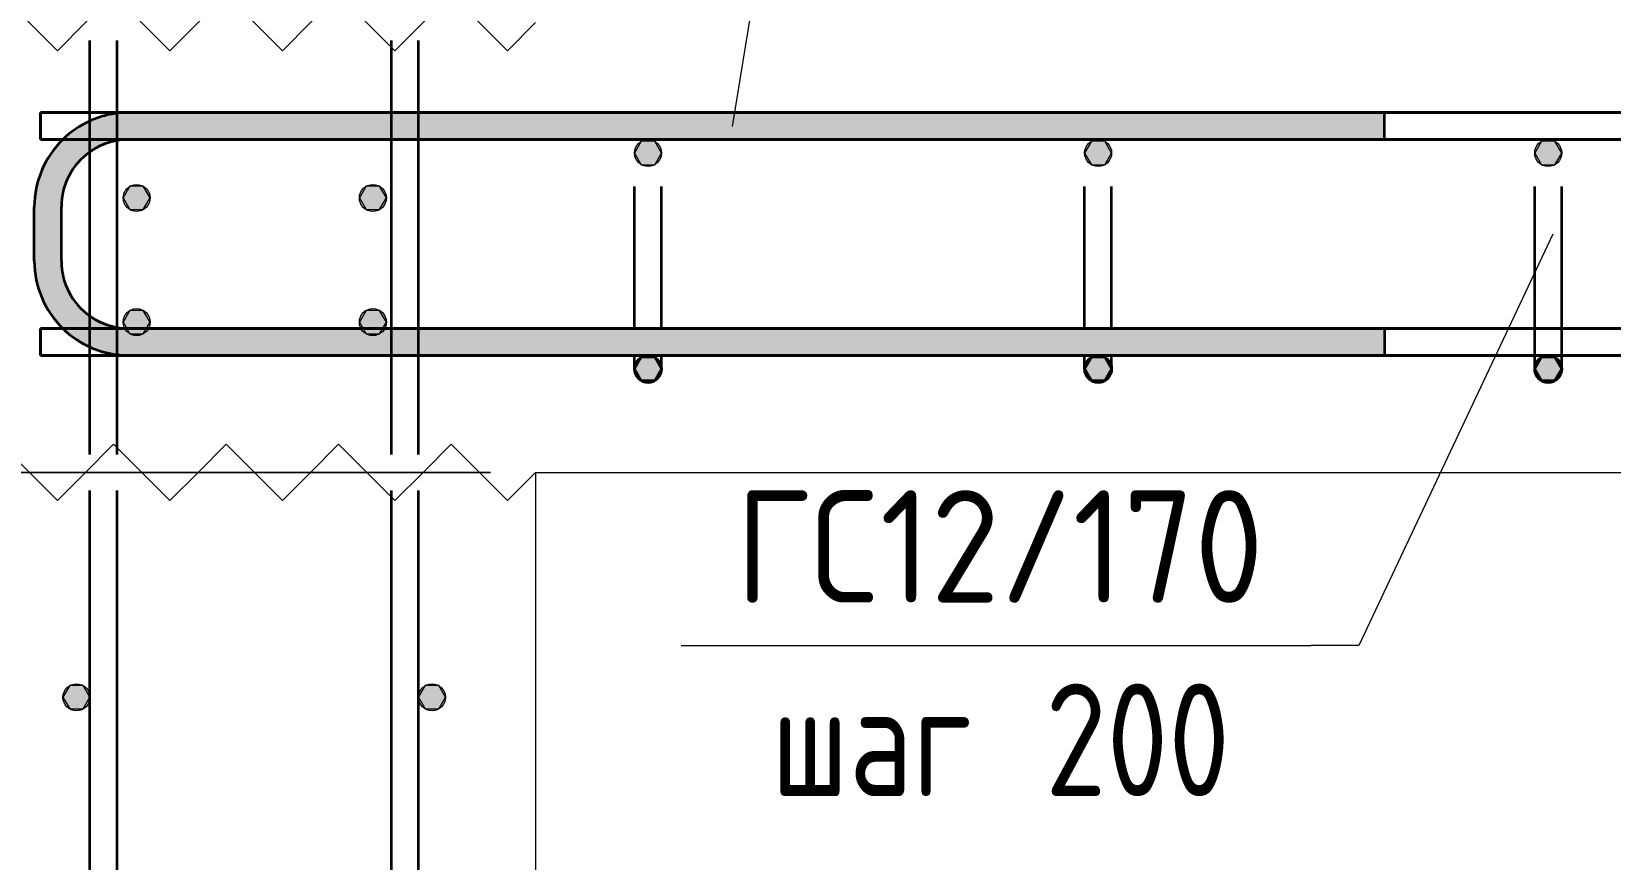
# Model space of a CAD drawing. Header units: millimetres. Extents: x 2384 to 38512, y -3571 to 48684.
# Drawn here: x 16499 to 17201, y -1292 to -924 of the extents above; entities that cross this region are included whole.
import ezdxf

# ---------------------------------------------------------------- set-up
doc = ezdxf.new("R2010")
doc.units = ezdxf.units.MM
doc.linetypes.add('01 Штриховая _2 мм_', pattern=[3, 2, -1])
for name, color, linetype, lineweight in [('AA_Dim', 7, 'Continuous', 9), ('AA_Dim-20', 7, 'Continuous', 9), ('AA_Linii', 7, 'Continuous', 9), ('AA_Oformlenie', 7, 'Continuous', 9), ('AA_Vinoska', 7, 'Continuous', 9), ('AF_Lestnica', 7, '01 Штриховая _2 мм_', 9), ('KR_Armatura', 7, 'Continuous', 20), ('KR_Armatura_Tonkie', 7, 'Continuous', 20)]:
    doc.layers.add(name, color=color, linetype=linetype, lineweight=lineweight)
doc.styles.add('ISOCPEUR_1', font='isocpeur.ttf', dxfattribs={"width": 0.9, "height": 50})
doc.styles.add('ISOCPEUR_2', font='isocpeur.ttf', dxfattribs={"width": 0.8, "height": 50})
doc.dimstyles.new('00_Точн_3_знака__прозр_', dxfattribs={"dimscale": 304.8, "dimtxt": 49.799059, "dimasz": 0.111549, "dimexe": 0.098425, "dimexo": 0.065617, "dimgap": 0.006562, "dimtad": 1, "dimdec": 3, "dimrnd": 0.001, "dimdsep": 46, "dimtxsty": 'ISOCPEUR_1', "dimblk1": 'OBLIQUE', "dimblk2": 'OBLIQUE', "dimsah": 1, "dimcen": 0.09, "dimdle": 0.098425, "dimazin": 0, "dimtfac": 1, "dimtdec": 4, "dimtix": 1, "dimtmove": 1, "dimatfit": 3, "dimfxl": 1, "dimtvp": 1, "dimtolj": 1, "dimtzin": 0, "dimlwd": 18, "dimlwe": 18, "dimarcsym": 2})
doc.dimstyles.new('00_Точн_3_знака__прозр__1', dxfattribs={"dimscale": 304.8, "dimtxt": 49.799059, "dimasz": 0.111549, "dimexe": 0.098425, "dimexo": 0.065617, "dimgap": 0.006562, "dimtad": 1, "dimdec": 3, "dimrnd": 0.001, "dimdsep": 46, "dimtxsty": 'ISOCPEUR_1', "dimblk1": 'OBLIQUE', "dimblk2": 'OBLIQUE', "dimsah": 1, "dimcen": 0.09, "dimdle": 0.098425, "dimazin": 0, "dimtfac": 1, "dimtdec": 4, "dimtix": 1, "dimtmove": 0, "dimatfit": 3, "dimfxl": 1, "dimtvp": 1, "dimtolj": 1, "dimtzin": 0, "dimlwd": 18, "dimlwe": 18, "dimarcsym": 2})

# ---------------------------------------------------------------- blocks, each defined once
blk = doc.blocks.new('Лестницы 1 - Лестницы 1-3670290-Сечение 3')
at = {"layer": 'AF_Lestnica', "linetype": 'Continuous', "lineweight": 20}
blk.add_line((41615, -1120), (42744.82, -1120), dxfattribs=at)
blk = doc.blocks.new('Последовательность узлов - 3мм масшт20 маскировка-V82-Сечение 3')
at = {"layer": 'AA_Oformlenie'}
for p, q in [((44859.44, -2570), (44871.94, -2557.5)), ((44896.94, -2582.5), (44871.94, -2557.5)), ((44909.44, -2570), (44921.94, -2557.5)), ((44946.94, -2582.5), (44921.94, -2557.5)), ((44959.44, -2570), (44971.94, -2557.5)), ((44996.94, -2582.5), (44971.94, -2557.5)), ((45009.44, -2570), (45021.94, -2557.5)), ((45046.94, -2582.5), (45021.94, -2557.5)), ((45059.44, -2570), (45071.94, -2557.5)), ((45096.94, -2582.5), (45071.94, -2557.5)), ((44909.44, -2570), (44896.94, -2582.5)), ((44959.44, -2570), (44946.94, -2582.5)), ((45009.44, -2570), (44996.94, -2582.5)), ((45059.44, -2570), (45046.94, -2582.5)), ((45109.44, -2570), (45096.94, -2582.5))]:
    blk.add_line(p, q, dxfattribs=at)
blk = doc.blocks.new('DIMBLOCK114-Сечение 3')
at = {"layer": 'AA_Dim-20', "lineweight": 18}
for p, q in [((16213.61, -1090), (16213.61, -1220)), ((16702.89, -1120), (16183.61, -1120)), ((16213.61, -1120), (16702.89, -1120)), ((16492.89, -1220), (16183.61, -1220)), ((16213.61, -1220), (16492.89, -1220))]:
    blk.add_line(p, q, dxfattribs=at)
at = {"layer": 'AA_Dim-20', "lineweight": 30}
for p, q in [((16213.61, -1120), (16196.61, -1103)), ((16213.61, -1120), (16230.61, -1137)), ((16213.61, -1220), (16196.61, -1203)), ((16213.61, -1220), (16230.61, -1237))]:
    blk.add_line(p, q, dxfattribs=at)
at = {"layer": 'AA_Dim-20', "color": 0, "lineweight": 18, "insert": (16146.28, -1213.1), "char_height": 50, "width": 103.4288, "attachment_point": 1, "rotation": 90, "line_spacing_factor": 1.149209, "style": 'ISOCPEUR_1'}
blk.add_mtext('100', dxfattribs=at)
blk = doc.blocks.new('_Oblique')
at = {"color": 0, "linetype": 'ByBlock', "lineweight": -2}
blk.add_line((-0.5, -0.5), (0.5, 0.5), dxfattribs=at)
blk = doc.blocks.new('DIMBLOCK115-Сечение 3')
at = {"layer": 'AA_Dim-20', "lineweight": 30}
for p, q in [((16213.61, -1220), (16196.61, -1203)), ((16213.61, -1220), (16230.61, -1237)), ((16213.61, -1320), (16196.61, -1303)), ((16213.61, -1320), (16230.61, -1337))]:
    blk.add_line(p, q, dxfattribs=at)
at = {"layer": 'AA_Dim-20', "lineweight": 18}
for p, q in [((16492.89, -1220), (16183.61, -1220)), ((16213.61, -1220), (16213.61, -1320)), ((16213.61, -1220), (16492.89, -1220)), ((16213.61, -1329.85), (16213.61, -1270)), ((16492.89, -1320), (16183.61, -1320)), ((16213.61, -1320), (16492.89, -1320)), ((16213.61, -1436.04), (16213.61, -1329.85))]:
    blk.add_line(p, q, dxfattribs=at)
at = {"layer": 'AA_Dim-20', "color": 0, "lineweight": 18, "insert": (16146.28, -1436.04), "char_height": 50, "width": 103.4288, "attachment_point": 1, "rotation": 90, "line_spacing_factor": 1.149209, "style": 'ISOCPEUR_1'}
blk.add_mtext('100', dxfattribs=at)
blk = doc.blocks.new('DIMBLOCK125-Сечение 3')
at = {"layer": 'AA_Dim-20', "lineweight": 18}
for p, q in [((16213.61, -774.53), (16213.61, -857.73)), ((16213.61, -857.73), (16213.61, -895)), ((16492.89, -870), (16183.61, -870)), ((16213.61, -870), (16213.61, -920)), ((16213.61, -870), (16492.89, -870)), ((16452.89, -920), (16183.61, -920)), ((16213.61, -920), (16452.89, -920))]:
    blk.add_line(p, q, dxfattribs=at)
at = {"layer": 'AA_Dim-20', "lineweight": 30}
for p, q in [((16213.61, -870), (16196.61, -853)), ((16213.61, -870), (16230.61, -887)), ((16213.61, -920), (16196.61, -903)), ((16213.61, -920), (16230.61, -937))]:
    blk.add_line(p, q, dxfattribs=at)
at = {"layer": 'AA_Dim-20', "color": 0, "lineweight": 18, "insert": (16146.28, -837.73), "char_height": 50, "width": 75.8478, "attachment_point": 1, "rotation": 90, "line_spacing_factor": 1.149209, "style": 'ISOCPEUR_1'}
blk.add_mtext('50', dxfattribs=at)
blk = doc.blocks.new('DIMBLOCK126-Сечение 3')
at = {"layer": 'AA_Dim-20', "lineweight": 30}
for p, q in [((16213.61, -920), (16196.61, -903)), ((16213.61, -920), (16230.61, -937)), ((16213.61, -1120), (16196.61, -1103)), ((16213.61, -1120), (16230.61, -1137))]:
    blk.add_line(p, q, dxfattribs=at)
at = {"layer": 'AA_Dim-20', "lineweight": 18}
for p, q in [((16452.89, -920), (16183.61, -920)), ((16213.61, -920), (16213.61, -1150)), ((16213.61, -920), (16452.89, -920)), ((16702.89, -1120), (16183.61, -1120)), ((16213.61, -1120), (16702.89, -1120))]:
    blk.add_line(p, q, dxfattribs=at)
at = {"layer": 'AA_Dim-20', "color": 0, "lineweight": 18, "insert": (16146.28, -1067.4), "char_height": 50, "width": 113.7717, "attachment_point": 1, "rotation": 90, "line_spacing_factor": 1.149209, "style": 'ISOCPEUR_1'}
blk.add_mtext('200', dxfattribs=at)
blk = doc.blocks.new('042_М_Арматуры - Диам длина поз _ Комментарий-2260297-Сечение 3')
at = {"layer": 'AA_Vinoska'}
blk.add_line((46426.05, 53.49), (46706.05, 53.49), dxfattribs=at)

msp = doc.modelspace()

# ---------------------------------------------------------------- hatches: boundary and pattern name
at = {"layer": 'KR_Armatura'}
h = msp.add_hatch(color=256, dxfattribs=at)
edge = h.paths.add_edge_path()
edge.add_arc((16772.8944, -977.9998), 6, 0, 360)
for points in [[(16769.8944, -983.1959), (16775.8944, -983.1959), (16778.8944, -977.9998), (16775.8944, -972.8036), (16769.8944, -972.8036), (16766.8944, -977.9998)], [(16969.8944, -983.1959), (16975.8944, -983.1959), (16978.8944, -977.9998), (16975.8944, -972.8036), (16969.8944, -972.8036), (16966.8944, -977.9998)], [(17169.8944, -983.1959), (17175.8944, -983.1959), (17178.8944, -977.9998), (17175.8944, -972.8036), (17169.8944, -972.8036), (17166.8944, -977.9998)], [(16542.594, -1003.1765), (16548.594, -1003.1765), (16551.594, -997.9803), (16548.594, -992.7842), (16542.594, -992.7842), (16539.594, -997.9803)], [(16647.594, -1003.1765), (16653.594, -1003.1765), (16656.594, -997.9803), (16653.594, -992.7842), (16647.594, -992.7842), (16644.594, -997.9803)], [(16548.594, -1058.391), (16551.594, -1053.1948), (16548.594, -1047.9987), (16542.594, -1047.9987), (16539.594, -1053.1948), (16542.594, -1058.391)], [(16647.594, -1058.391), (16653.594, -1058.391), (16656.594, -1053.1948), (16653.594, -1047.9987), (16647.594, -1047.9987), (16644.594, -1053.1948)], [(16769.8944, -1079.1959), (16775.8944, -1079.1959), (16778.8944, -1073.9998), (16775.8944, -1068.8036), (16769.8944, -1068.8036), (16766.8944, -1073.9998)], [(16969.8944, -1079.1959), (16975.8944, -1079.1959), (16978.8944, -1073.9998), (16975.8944, -1068.8036), (16969.8944, -1068.8036), (16966.8944, -1073.9998)], [(17169.8944, -1079.1718), (17175.8944, -1079.1718), (17178.8944, -1073.9756), (17175.8944, -1068.7795), (17169.8944, -1068.7795), (17166.8944, -1073.9756)], [(16515.8944, -1225.1962), (16521.8944, -1225.1962), (16524.8944, -1220), (16521.8944, -1214.8038), (16515.8944, -1214.8038), (16512.8944, -1220)], [(16673.8944, -1225.1962), (16679.8944, -1225.1962), (16682.8944, -1220), (16679.8944, -1214.8038), (16673.8944, -1214.8038), (16670.8944, -1220)]]:
    msp.add_hatch(color=256, dxfattribs=at).paths.add_polyline_path(points)
h = msp.add_hatch(color=256, dxfattribs=at)
edge = h.paths.add_edge_path()
edge.add_arc((16972.8944, -977.9998), 6, 0, 360)
h = msp.add_hatch(color=256, dxfattribs=at)
edge = h.paths.add_edge_path()
edge.add_arc((17172.8944, -977.9998), 6, 0, 360)
h = msp.add_hatch(color=256, dxfattribs=at)
edge = h.paths.add_edge_path()
edge.add_arc((16545.594, -997.9803), 6, 0, 360)
h = msp.add_hatch(color=256, dxfattribs=at)
edge = h.paths.add_edge_path()
edge.add_arc((16650.594, -997.9803), 6, 0, 360)
h = msp.add_hatch(color=256, dxfattribs=at)
edge = h.paths.add_edge_path()
edge.add_arc((16545.594, -1053.1948), 6, 0, 360)
h = msp.add_hatch(color=256, dxfattribs=at)
edge = h.paths.add_edge_path()
edge.add_arc((16650.594, -1053.1948), 6, 0, 360)
h = msp.add_hatch(color=256, dxfattribs=at)
edge = h.paths.add_edge_path()
edge.add_arc((16772.8944, -1073.9998), 6, 0, 360)
h = msp.add_hatch(color=256, dxfattribs=at)
edge = h.paths.add_edge_path()
edge.add_arc((16972.8944, -1073.9998), 6, 0, 360)
h = msp.add_hatch(color=256, dxfattribs=at)
edge = h.paths.add_edge_path()
edge.add_arc((17172.8944, -1073.9756), 6, 0, 360)
h = msp.add_hatch(color=256, dxfattribs=at)
edge = h.paths.add_edge_path()
edge.add_arc((16518.8944, -1220), 6, 0, 360)
h = msp.add_hatch(color=256, dxfattribs=at)
edge = h.paths.add_edge_path()
edge.add_arc((16676.8944, -1220), 6, 0, 360)
at = {"layer": 'KR_Armatura_Tonkie', "lineweight": 5}
for points in [[(16512.1575, -1001.9998), (16513.1797, -994.2352), (16516.1767, -986.9998), (16520.9443, -980.7866), (16527.1575, -976.019), (16534.3929, -973.022), (16542.1575, -971.9998), (16542.1575, -959.9998), (16531.2871, -961.4309), (16521.1575, -965.6267), (16512.459, -972.3013), (16505.7844, -980.9998), (16501.5886, -991.1294), (16500.1575, -1001.9998)], [(17066.1443, -971.9998), (17100.1575, -971.9998), (17100.1575, -959.9998), (16542.1575, -959.9998), (16542.1575, -971.9998), (16839.6637, -971.9998)], [(16512.1575, -1025.9998), (16512.1575, -1001.9998), (16500.1575, -1001.9998), (16500.1575, -1025.9998)], [(16542.1575, -1067.9998), (16542.1575, -1055.9998), (16534.3929, -1054.9775), (16527.1575, -1051.9805), (16520.9443, -1047.213), (16516.1767, -1040.9998), (16513.1797, -1033.7643), (16512.1575, -1025.9998), (16500.1575, -1025.9998), (16501.5886, -1036.8702), (16505.7844, -1046.9998), (16512.852, -1055.9998), (16521.1575, -1062.3728), (16531.2871, -1066.5686), (16536.8944, -1067.3069)]]:
    msp.add_hatch(color=24, dxfattribs=at).paths.add_polyline_path(points)
at = {"layer": 'KR_Armatura_Tonkie'}
msp.add_hatch(color=14, dxfattribs=at).paths.add_polyline_path([(17100.1575, -1067.9998), (17100.1575, -1055.9998), (16542.1575, -1055.9998), (16542.1575, -1067.9998), (17066.1443, -1067.9998)])
at = {"layer": 'KR_Armatura_Tonkie', "lineweight": 35}
h = msp.add_hatch(color=256, dxfattribs=at)
edge = h.paths.add_edge_path()
edge.add_arc((16772.8944, -1073.9998), 6, 0, 360)
for points in [[(16769.8944, -1079.1959), (16775.8944, -1079.1959), (16778.8944, -1073.9998), (16775.8944, -1068.8036), (16769.8944, -1068.8036), (16766.8944, -1073.9998)], [(16969.8944, -1079.1959), (16975.8944, -1079.1959), (16978.8944, -1073.9998), (16975.8944, -1068.8036), (16969.8944, -1068.8036), (16966.8944, -1073.9998)], [(17169.8944, -1079.1959), (17175.8944, -1079.1959), (17178.8944, -1073.9998), (17175.8944, -1068.8036), (17169.8944, -1068.8036), (17166.8944, -1073.9998)]]:
    msp.add_hatch(color=256, dxfattribs=at).paths.add_polyline_path(points)
h = msp.add_hatch(color=256, dxfattribs=at)
edge = h.paths.add_edge_path()
edge.add_arc((16972.8944, -1073.9998), 6, 0, 360)
h = msp.add_hatch(color=256, dxfattribs=at)
edge = h.paths.add_edge_path()
edge.add_arc((17172.8944, -1073.9998), 6, 0, 360)

# ---------------------------------------------------------------- linework, layer by layer
at = {"layer": 'AA_Linii'}
msp.add_line((16722.8944, -1119.9998), (16722.8944, -2570), dxfattribs=at)
at = {"layer": 'AA_Vinoska'}
for p, q in [((16810.3986, -966.2142), (16843.1683, -764.9146)), ((17174.9475, -1014.142), (17088.8123, -1197.0318)), ((17088.8123, -1197.0318), (17067.5735, -1197.0318))]:
    msp.add_line(p, q, dxfattribs=at)
at = {"layer": 'KR_Armatura'}
for p, q in [((16769.8944, -972.8036), (16766.8944, -977.9998)), ((16775.8944, -972.8036), (16769.8944, -972.8036)), ((16778.8944, -977.9998), (16775.8944, -972.8036)), ((16969.8944, -972.8036), (16966.8944, -977.9998)), ((16975.8944, -972.8036), (16969.8944, -972.8036)), ((16978.8944, -977.9998), (16975.8944, -972.8036)), ((17169.8944, -972.8036), (17166.8944, -977.9998)), ((17175.8944, -972.8036), (17169.8944, -972.8036)), ((17178.8944, -977.9998), (17175.8944, -972.8036)), ((16766.8944, -977.9998), (16769.8944, -983.1959)), ((16775.8944, -983.1959), (16778.8944, -977.9998)), ((16966.8944, -977.9998), (16969.8944, -983.1959)), ((16975.8944, -983.1959), (16978.8944, -977.9998)), ((17166.8944, -977.9998), (17169.8944, -983.1959)), ((17175.8944, -983.1959), (17178.8944, -977.9998)), ((16769.8944, -983.1959), (16775.8944, -983.1959)), ((16969.8944, -983.1959), (16975.8944, -983.1959)), ((17169.8944, -983.1959), (17175.8944, -983.1959)), ((16542.594, -992.7842), (16539.594, -997.9803)), ((16548.594, -992.7842), (16542.594, -992.7842)), ((16551.594, -997.9803), (16548.594, -992.7842)), ((16647.594, -992.7842), (16644.594, -997.9803)), ((16653.594, -992.7842), (16647.594, -992.7842)), ((16656.594, -997.9803), (16653.594, -992.7842)), ((16539.594, -997.9803), (16542.594, -1003.1765)), ((16542.594, -1003.1765), (16548.594, -1003.1765)), ((16548.594, -1003.1765), (16551.594, -997.9803)), ((16644.594, -997.9803), (16647.594, -1003.1765)), ((16647.594, -1003.1765), (16653.594, -1003.1765)), ((16653.594, -1003.1765), (16656.594, -997.9803)), ((16542.594, -1047.9987), (16539.594, -1053.1948)), ((16548.594, -1047.9987), (16542.594, -1047.9987)), ((16551.594, -1053.1948), (16548.594, -1047.9987)), ((16647.594, -1047.9987), (16644.594, -1053.1948)), ((16653.594, -1047.9987), (16647.594, -1047.9987)), ((16656.594, -1053.1948), (16653.594, -1047.9987)), ((16539.594, -1053.1948), (16542.594, -1058.391)), ((16542.594, -1058.391), (16548.594, -1058.391)), ((16548.594, -1058.391), (16551.594, -1053.1948)), ((16644.594, -1053.1948), (16647.594, -1058.391)), ((16647.594, -1058.391), (16653.594, -1058.391)), ((16653.594, -1058.391), (16656.594, -1053.1948)), ((16769.8944, -1068.8036), (16766.8944, -1073.9998)), ((16775.8944, -1068.8036), (16769.8944, -1068.8036)), ((16778.8944, -1073.9998), (16775.8944, -1068.8036)), ((16969.8944, -1068.8036), (16966.8944, -1073.9998)), ((16975.8944, -1068.8036), (16969.8944, -1068.8036)), ((16978.8944, -1073.9998), (16975.8944, -1068.8036)), ((17169.8944, -1068.7795), (17166.8944, -1073.9756)), ((17175.8944, -1068.7795), (17169.8944, -1068.7795)), ((17178.8944, -1073.9756), (17175.8944, -1068.7795)), ((16766.8944, -1073.9998), (16769.8944, -1079.1959)), ((16769.8944, -1079.1959), (16775.8944, -1079.1959)), ((16775.8944, -1079.1959), (16778.8944, -1073.9998)), ((16966.8944, -1073.9998), (16969.8944, -1079.1959)), ((16969.8944, -1079.1959), (16975.8944, -1079.1959)), ((16975.8944, -1079.1959), (16978.8944, -1073.9998)), ((17166.8944, -1073.9756), (17169.8944, -1079.1718)), ((17169.8944, -1079.1718), (17175.8944, -1079.1718)), ((17175.8944, -1079.1718), (17178.8944, -1073.9756)), ((16515.8944, -1214.8038), (16512.8944, -1220)), ((16512.8944, -1220), (16515.8944, -1225.1962)), ((16521.8944, -1214.8038), (16515.8944, -1214.8038)), ((16524.8944, -1220), (16521.8944, -1214.8038)), ((16521.8944, -1225.1962), (16524.8944, -1220)), ((16673.8944, -1214.8038), (16670.8944, -1220)), ((16670.8944, -1220), (16673.8944, -1225.1962)), ((16679.8944, -1214.8038), (16673.8944, -1214.8038)), ((16682.8944, -1220), (16679.8944, -1214.8038)), ((16679.8944, -1225.1962), (16682.8944, -1220)), ((16515.8944, -1225.1962), (16521.8944, -1225.1962)), ((16673.8944, -1225.1962), (16679.8944, -1225.1962))]:
    msp.add_line(p, q, dxfattribs=at)
for centre in [(16772.8944, -977.9998), (16972.8944, -977.9998), (17172.8944, -977.9998), (16545.594, -997.9803), (16650.594, -997.9803), (16545.594, -1053.1948), (16650.594, -1053.1948), (16772.8944, -1073.9998), (16972.8944, -1073.9998), (17172.8944, -1073.9756), (16518.8944, -1220), (16676.8944, -1220)]:
    msp.add_circle(centre, 6, dxfattribs=at)
at = {"layer": 'KR_Armatura_Tonkie', "lineweight": 35}
for p, q in [((16524.8944, -959.7963), (16524.8944, -927.9998)), ((16524.8944, -959.7963), (16524.8944, -927.9998)), ((16524.8944, -959.7963), (16524.8944, -927.9998)), ((16524.8944, -959.7963), (16524.8944, -927.9998)), ((16524.8944, -959.7963), (16524.8944, -927.9998)), ((16524.8944, -959.7963), (16524.8944, -927.9998)), ((16524.8944, -1111.9998), (16524.8944, -927.9998)), ((16536.8944, -959.7963), (16536.8944, -927.9998)), ((16536.8944, -959.7963), (16536.8944, -927.9998)), ((16536.8944, -959.7963), (16536.8944, -927.9998)), ((16536.8944, -959.7963), (16536.8944, -927.9998)), ((16536.8944, -959.7963), (16536.8944, -927.9998)), ((16536.8944, -959.7963), (16536.8944, -927.9998)), ((16536.8944, -1111.9998), (16536.8944, -927.9998)), ((16658.8944, -959.9998), (16658.8944, -927.9998)), ((16658.8944, -959.9998), (16658.8944, -927.9998)), ((16658.8944, -959.9998), (16658.8944, -927.9998)), ((16658.8944, -959.9998), (16658.8944, -927.9998)), ((16658.8944, -959.9998), (16658.8944, -927.9998)), ((16658.8944, -959.9998), (16658.8944, -927.9998)), ((16658.8944, -1111.9998), (16658.8944, -927.9998)), ((16670.8944, -959.9998), (16670.8944, -927.9998)), ((16670.8944, -959.9998), (16670.8944, -927.9998)), ((16670.8944, -959.9998), (16670.8944, -927.9998)), ((16670.8944, -959.9998), (16670.8944, -927.9998)), ((16670.8944, -959.9998), (16670.8944, -927.9998)), ((16670.8944, -959.9998), (16670.8944, -927.9998)), ((16670.8944, -1111.9998), (16670.8944, -927.9998)), ((16524.8944, -959.9998), (16502.8944, -959.9998)), ((16502.8944, -959.9998), (16502.8944, -971.9998)), ((16524.8944, -959.9998), (16502.8944, -959.9998)), ((16502.8944, -959.9998), (16502.8944, -971.9998)), ((16524.8944, -959.9998), (16502.8944, -959.9998)), ((16502.8944, -959.9998), (16502.8944, -971.9998)), ((16524.8944, -959.9998), (16502.8944, -959.9998)), ((16502.8944, -959.9998), (16502.8944, -971.9998)), ((16524.8944, -959.9998), (16502.8944, -959.9998)), ((16502.8944, -959.9998), (16502.8944, -971.9998)), ((16524.8944, -959.9998), (16502.8944, -959.9998)), ((16502.8944, -959.9998), (16502.8944, -971.9998)), ((16502.8944, -959.9998), (16524.8944, -959.9998)), ((16502.8944, -971.9998), (16502.8944, -959.9998)), ((16502.8944, -959.9998), (16524.8944, -959.9998)), ((16502.8944, -971.9998), (16502.8944, -959.9998)), ((16502.8944, -959.9998), (16524.8944, -959.9998)), ((16502.8944, -971.9998), (16502.8944, -959.9998)), ((16502.8944, -959.9998), (16524.8944, -959.9998)), ((16502.8944, -971.9998), (16502.8944, -959.9998)), ((16502.8944, -959.9998), (16524.8944, -959.9998)), ((16502.8944, -971.9998), (16502.8944, -959.9998)), ((16502.8944, -959.9998), (16524.8944, -959.9998)), ((16502.8944, -971.9998), (16502.8944, -959.9998)), ((16524.8944, -959.9998), (16502.8944, -959.9998)), ((16502.8944, -959.9998), (16502.8944, -971.9998)), ((16524.8944, -964.0788), (16524.8944, -959.9998)), ((16536.8944, -959.9998), (16524.8944, -959.9998)), ((16536.8944, -959.9998), (16524.8944, -959.9998)), ((16536.8944, -959.9998), (16524.8944, -959.9998)), ((16536.8944, -959.9998), (16524.8944, -959.9998)), ((16536.8944, -959.9998), (16524.8944, -959.9998)), ((16536.8944, -959.9998), (16524.8944, -959.9998)), ((16524.8944, -959.9998), (16536.8944, -959.9998)), ((16524.8944, -959.9998), (16536.8944, -959.9998)), ((16524.8944, -959.9998), (16536.8944, -959.9998)), ((16524.8944, -959.9998), (16536.8944, -959.9998)), ((16524.8944, -959.9998), (16536.8944, -959.9998)), ((16524.8944, -959.9998), (16536.8944, -959.9998)), ((16536.8944, -959.9998), (16524.8944, -959.9998)), ((16536.8944, -960.6927), (16536.8944, -959.9998)), ((16658.8944, -959.9998), (16536.8944, -959.9998)), ((16658.8944, -959.9998), (16536.8944, -959.9998)), ((16658.8944, -959.9998), (16536.8944, -959.9998)), ((16658.8944, -959.9998), (16536.8944, -959.9998)), ((16658.8944, -959.9998), (16536.8944, -959.9998)), ((16658.8944, -959.9998), (16536.8944, -959.9998)), ((16536.8944, -959.9998), (16658.8944, -959.9998)), ((16536.8944, -959.9998), (16658.8944, -959.9998)), ((16536.8944, -959.9998), (16658.8944, -959.9998)), ((16536.8944, -959.9998), (16658.8944, -959.9998)), ((16536.8944, -959.9998), (16658.8944, -959.9998)), ((16536.8944, -959.9998), (16658.8944, -959.9998)), ((16658.8944, -959.9998), (16536.8944, -959.9998)), ((16542.1575, -959.9998), (16658.8944, -959.9998)), ((16542.1575, -959.9998), (16658.8944, -959.9998)), ((16542.1575, -959.9998), (16658.8944, -959.9998)), ((16542.1575, -959.9998), (16658.8944, -959.9998)), ((16542.1575, -959.9998), (16658.8944, -959.9998)), ((16542.1575, -959.9998), (16658.8944, -959.9998)), ((16670.8944, -959.9998), (16658.8944, -959.9998)), ((16670.8944, -959.9998), (16658.8944, -959.9998)), ((16670.8944, -959.9998), (16658.8944, -959.9998)), ((16670.8944, -959.9998), (16658.8944, -959.9998)), ((16670.8944, -959.9998), (16658.8944, -959.9998)), ((16670.8944, -959.9998), (16658.8944, -959.9998)), ((16658.8944, -959.9998), (16670.8944, -959.9998)), ((16658.8944, -959.9998), (16670.8944, -959.9998)), ((16658.8944, -959.9998), (16670.8944, -959.9998)), ((16658.8944, -959.9998), (16670.8944, -959.9998)), ((16658.8944, -959.9998), (16670.8944, -959.9998)), ((16658.8944, -959.9998), (16670.8944, -959.9998)), ((16658.8944, -959.9998), (16670.8944, -959.9998)), ((16658.8944, -959.9998), (16670.8944, -959.9998)), ((16658.8944, -959.9998), (16670.8944, -959.9998)), ((16658.8944, -959.9998), (16670.8944, -959.9998)), ((16658.8944, -959.9998), (16670.8944, -959.9998)), ((16658.8944, -959.9998), (16670.8944, -959.9998)), ((16670.8944, -959.9998), (16658.8944, -959.9998)), ((17838.8831, -959.9998), (16670.8944, -959.9998)), ((17838.8831, -959.9998), (16670.8944, -959.9998)), ((17838.8831, -959.9998), (16670.8944, -959.9998)), ((17838.8831, -959.9998), (16670.8944, -959.9998)), ((17838.8831, -959.9998), (16670.8944, -959.9998)), ((17838.8831, -959.9998), (16670.8944, -959.9998)), ((16670.8944, -959.9998), (18142.8944, -959.9998)), ((16670.8944, -959.9998), (18142.8944, -959.9998)), ((16670.8944, -959.9998), (18142.8944, -959.9998)), ((16670.8944, -959.9998), (18142.8944, -959.9998)), ((16670.8944, -959.9998), (18142.8944, -959.9998)), ((16670.8944, -959.9998), (18142.8944, -959.9998)), ((16670.8944, -959.9998), (17100.1575, -959.9998)), ((16670.8944, -959.9998), (17100.1575, -959.9998)), ((16670.8944, -959.9998), (17100.1575, -959.9998)), ((16670.8944, -959.9998), (17100.1575, -959.9998)), ((16670.8944, -959.9998), (17100.1575, -959.9998)), ((16670.8944, -959.9998), (17100.1575, -959.9998)), ((17838.8831, -959.9998), (16670.8944, -959.9998)), ((17100.1575, -971.9998), (17100.1575, -959.9998)), ((16512.852, -971.9998), (16502.8944, -971.9998)), ((16512.852, -971.9998), (16502.8944, -971.9998)), ((16512.852, -971.9998), (16502.8944, -971.9998)), ((16512.852, -971.9998), (16502.8944, -971.9998)), ((16512.852, -971.9998), (16502.8944, -971.9998)), ((16524.8944, -971.9998), (16502.8944, -971.9998)), ((16502.8944, -971.9998), (16524.8944, -971.9998)), ((16502.8944, -971.9998), (16512.852, -971.9998)), ((16502.8944, -971.9998), (16512.852, -971.9998)), ((16502.8944, -971.9998), (16512.852, -971.9998)), ((16502.8944, -971.9998), (16512.852, -971.9998)), ((16502.8944, -971.9998), (16512.852, -971.9998)), ((16512.852, -971.9998), (16502.8944, -971.9998)), ((16536.8944, -971.9998), (16524.8944, -971.9998)), ((16524.8944, -971.9998), (16536.8944, -971.9998)), ((16658.8944, -971.9998), (16536.8944, -971.9998)), ((16536.8944, -971.9998), (16658.8944, -971.9998)), ((16536.8944, -1055.3069), (16536.8944, -972.6927)), ((16536.8944, -1055.3069), (16536.8944, -972.6927)), ((16536.8944, -1055.3069), (16536.8944, -972.6927)), ((16536.8944, -1055.3069), (16536.8944, -972.6927)), ((16536.8944, -1055.3069), (16536.8944, -972.6927)), ((16536.8944, -1055.3069), (16536.8944, -972.6927)), ((16658.8944, -971.9998), (16542.1575, -971.9998)), ((16658.8944, -971.9998), (16542.1575, -971.9998)), ((16658.8944, -971.9998), (16542.1575, -971.9998)), ((16658.8944, -971.9998), (16542.1575, -971.9998)), ((16658.8944, -971.9998), (16542.1575, -971.9998)), ((16542.1575, -971.9998), (16658.8944, -971.9998)), ((16542.1575, -971.9998), (16658.8944, -971.9998)), ((16542.1575, -971.9998), (16658.8944, -971.9998)), ((16542.1575, -971.9998), (16658.8944, -971.9998)), ((16542.1575, -971.9998), (16658.8944, -971.9998)), ((16542.1575, -971.9998), (16658.8944, -971.9998)), ((16542.1575, -971.9998), (16658.8944, -971.9998)), ((16542.1575, -971.9998), (16658.8944, -971.9998)), ((16542.1575, -971.9998), (16658.8944, -971.9998)), ((16542.1575, -971.9998), (16658.8944, -971.9998)), ((16542.1575, -971.9998), (16658.8944, -971.9998)), ((16658.8944, -971.9998), (16542.1575, -971.9998)), ((16658.8944, -1055.9998), (16658.8944, -971.9998)), ((16658.8944, -1055.9998), (16658.8944, -971.9998)), ((16658.8944, -1055.9998), (16658.8944, -971.9998)), ((16658.8944, -1055.9998), (16658.8944, -971.9998)), ((16658.8944, -1055.9998), (16658.8944, -971.9998)), ((16658.8944, -1055.9998), (16658.8944, -971.9998)), ((16670.8944, -971.9998), (16658.8944, -971.9998)), ((16670.8944, -971.9998), (16658.8944, -971.9998)), ((16670.8944, -971.9998), (16658.8944, -971.9998)), ((16670.8944, -971.9998), (16658.8944, -971.9998)), ((16670.8944, -971.9998), (16658.8944, -971.9998)), ((16670.8944, -971.9998), (16658.8944, -971.9998)), ((16658.8944, -971.9998), (16670.8944, -971.9998)), ((16658.8944, -971.9998), (16670.8944, -971.9998)), ((16658.8944, -971.9998), (16670.8944, -971.9998)), ((16658.8944, -971.9998), (16670.8944, -971.9998)), ((16658.8944, -971.9998), (16670.8944, -971.9998)), ((16658.8944, -971.9998), (16670.8944, -971.9998)), ((16658.8944, -971.9998), (16670.8944, -971.9998)), ((16658.8944, -971.9998), (16670.8944, -971.9998)), ((16658.8944, -971.9998), (16670.8944, -971.9998)), ((16658.8944, -971.9998), (16670.8944, -971.9998)), ((16658.8944, -971.9998), (16670.8944, -971.9998)), ((16658.8944, -971.9998), (16670.8944, -971.9998)), ((16670.8944, -971.9998), (16658.8944, -971.9998)), ((16670.8944, -1055.9998), (16670.8944, -971.9998)), ((16670.8944, -1055.9998), (16670.8944, -971.9998)), ((16670.8944, -1055.9998), (16670.8944, -971.9998)), ((16670.8944, -1055.9998), (16670.8944, -971.9998)), ((16670.8944, -1055.9998), (16670.8944, -971.9998)), ((16670.8944, -1055.9998), (16670.8944, -971.9998)), ((17633.3667, -971.9998), (16670.8944, -971.9998)), ((17633.3667, -971.9998), (16670.8944, -971.9998)), ((17633.3667, -971.9998), (16670.8944, -971.9998)), ((17633.3667, -971.9998), (16670.8944, -971.9998)), ((17633.3667, -971.9998), (16670.8944, -971.9998)), ((17838.8831, -971.9998), (16670.8944, -971.9998)), ((16670.8944, -971.9998), (17633.3667, -971.9998)), ((16670.8944, -971.9998), (17633.3667, -971.9998)), ((16670.8944, -971.9998), (17633.3667, -971.9998)), ((16670.8944, -971.9998), (17633.3667, -971.9998)), ((16670.8944, -971.9998), (17633.3667, -971.9998)), ((16670.8944, -971.9998), (17633.3667, -971.9998)), ((16670.8944, -971.9998), (17100.1575, -971.9998)), ((16670.8944, -971.9998), (17100.1575, -971.9998)), ((16670.8944, -971.9998), (17100.1575, -971.9998)), ((16670.8944, -971.9998), (17100.1575, -971.9998)), ((16670.8944, -971.9998), (17100.1575, -971.9998)), ((16670.8944, -971.9998), (17100.1575, -971.9998)), ((17633.3667, -971.9998), (16670.8944, -971.9998)), ((16524.8944, -1050.244), (16524.8944, -977.7556)), ((16524.8944, -1050.244), (16524.8944, -977.7556)), ((16524.8944, -1050.244), (16524.8944, -977.7556)), ((16524.8944, -1050.244), (16524.8944, -977.7556)), ((16524.8944, -1050.244), (16524.8944, -977.7556)), ((16524.8944, -1050.244), (16524.8944, -977.7556)), ((16766.8944, -1055.9998), (16766.8944, -992.8381)), ((16778.8944, -1055.9998), (16778.8944, -992.8381)), ((16966.8944, -1055.9998), (16966.8944, -992.8381)), ((16978.8944, -1055.9998), (16978.8944, -992.8381)), ((17166.8944, -1055.9998), (17166.8944, -992.8381)), ((17178.8944, -1055.9998), (17178.8944, -992.8381)), ((16500.1575, -1025.9998), (16500.1575, -1001.9998)), ((16500.1575, -1025.9998), (16500.1575, -1001.9998)), ((16500.1575, -1025.9998), (16500.1575, -1001.9998)), ((16500.1575, -1025.9998), (16500.1575, -1001.9998)), ((16500.1575, -1025.9998), (16500.1575, -1001.9998)), ((16500.1575, -1025.9998), (16500.1575, -1001.9998)), ((16512.1575, -1025.9998), (16512.1575, -1001.9998)), ((16512.1575, -1025.9998), (16512.1575, -1001.9998)), ((16512.1575, -1025.9998), (16512.1575, -1001.9998)), ((16512.1575, -1025.9998), (16512.1575, -1001.9998)), ((16512.1575, -1025.9998), (16512.1575, -1001.9998)), ((16512.1575, -1025.9998), (16512.1575, -1001.9998)), ((16512.852, -1055.9998), (16502.8944, -1055.9998)), ((16502.8944, -1055.9998), (16502.8944, -1067.9998)), ((16512.852, -1055.9998), (16502.8944, -1055.9998)), ((16502.8944, -1055.9998), (16502.8944, -1067.9998)), ((16512.852, -1055.9998), (16502.8944, -1055.9998)), ((16502.8944, -1055.9998), (16502.8944, -1067.9998)), ((16512.852, -1055.9998), (16502.8944, -1055.9998)), ((16502.8944, -1055.9998), (16502.8944, -1067.9998)), ((16512.852, -1055.9998), (16502.8944, -1055.9998)), ((16502.8944, -1055.9998), (16502.8944, -1067.9998)), ((16512.852, -1055.9998), (16502.8944, -1055.9998)), ((16502.8944, -1055.9998), (16502.8944, -1067.9998)), ((16524.8944, -1055.9998), (16502.8944, -1055.9998)), ((16502.8944, -1055.9998), (16502.8944, -1067.9998)), ((16502.8944, -1055.9998), (16524.8944, -1055.9998)), ((16502.8944, -1067.9998), (16502.8944, -1055.9998)), ((16502.8944, -1055.9998), (16512.852, -1055.9998)), ((16502.8944, -1067.9998), (16502.8944, -1055.9998)), ((16502.8944, -1055.9998), (16512.852, -1055.9998)), ((16502.8944, -1067.9998), (16502.8944, -1055.9998)), ((16502.8944, -1055.9998), (16512.852, -1055.9998)), ((16502.8944, -1067.9998), (16502.8944, -1055.9998)), ((16502.8944, -1055.9998), (16512.852, -1055.9998)), ((16502.8944, -1067.9998), (16502.8944, -1055.9998)), ((16502.8944, -1055.9998), (16512.852, -1055.9998)), ((16502.8944, -1067.9998), (16502.8944, -1055.9998)), ((16536.8944, -1055.9998), (16524.8944, -1055.9998)), ((16524.8944, -1055.9998), (16536.8944, -1055.9998)), ((16658.8944, -1055.9998), (16536.8944, -1055.9998)), ((16536.8944, -1055.9998), (16658.8944, -1055.9998)), ((16658.8944, -1055.9998), (16542.1575, -1055.9998)), ((16658.8944, -1055.9998), (16542.1575, -1055.9998)), ((16658.8944, -1055.9998), (16542.1575, -1055.9998)), ((16658.8944, -1055.9998), (16542.1575, -1055.9998)), ((16658.8944, -1055.9998), (16542.1575, -1055.9998)), ((16658.8944, -1055.9998), (16542.1575, -1055.9998)), ((16542.1575, -1055.9998), (16658.8944, -1055.9998)), ((16542.1575, -1055.9998), (16658.8944, -1055.9998)), ((16542.1575, -1055.9998), (16658.8944, -1055.9998)), ((16542.1575, -1055.9998), (16658.8944, -1055.9998)), ((16542.1575, -1055.9998), (16658.8944, -1055.9998)), ((16658.8944, -1055.9998), (16542.1575, -1055.9998)), ((16658.8944, -1055.9998), (16542.1575, -1055.9998)), ((16658.8944, -1055.9998), (16542.1575, -1055.9998)), ((16658.8944, -1055.9998), (16542.1575, -1055.9998)), ((16658.8944, -1055.9998), (16542.1575, -1055.9998)), ((16658.8944, -1055.9998), (16542.1575, -1055.9998)), ((16670.8944, -1055.9998), (16658.8944, -1055.9998)), ((16670.8944, -1055.9998), (16658.8944, -1055.9998)), ((16670.8944, -1055.9998), (16658.8944, -1055.9998)), ((16670.8944, -1055.9998), (16658.8944, -1055.9998)), ((16670.8944, -1055.9998), (16658.8944, -1055.9998)), ((16670.8944, -1055.9998), (16658.8944, -1055.9998)), ((16670.8944, -1055.9998), (16658.8944, -1055.9998)), ((16658.8944, -1055.9998), (16670.8944, -1055.9998)), ((16658.8944, -1055.9998), (16670.8944, -1055.9998)), ((16658.8944, -1055.9998), (16670.8944, -1055.9998)), ((16658.8944, -1055.9998), (16670.8944, -1055.9998)), ((16658.8944, -1055.9998), (16670.8944, -1055.9998)), ((16658.8944, -1055.9998), (16670.8944, -1055.9998)), ((16670.8944, -1055.9998), (16658.8944, -1055.9998)), ((16670.8944, -1055.9998), (16658.8944, -1055.9998)), ((16670.8944, -1055.9998), (16658.8944, -1055.9998)), ((16670.8944, -1055.9998), (16658.8944, -1055.9998)), ((16670.8944, -1055.9998), (16658.8944, -1055.9998)), ((16670.8944, -1055.9998), (16658.8944, -1055.9998)), ((16766.8958, -1055.9998), (16670.8944, -1055.9998)), ((17768.4499, -1055.9998), (16670.8944, -1055.9998)), ((17768.4499, -1055.9998), (16670.8944, -1055.9998)), ((17768.4499, -1055.9998), (16670.8944, -1055.9998)), ((17768.4499, -1055.9998), (16670.8944, -1055.9998)), ((17768.4499, -1055.9998), (16670.8944, -1055.9998)), ((17982.8831, -1055.9998), (16670.8944, -1055.9998)), ((16670.8944, -1055.9998), (17768.4499, -1055.9998)), ((16670.8944, -1055.9998), (17768.4499, -1055.9998)), ((16670.8944, -1055.9998), (17768.4499, -1055.9998)), ((16670.8944, -1055.9998), (17768.4499, -1055.9998)), ((16670.8944, -1055.9998), (17768.4499, -1055.9998)), ((16670.8944, -1055.9998), (17768.4499, -1055.9998)), ((17100.1575, -1055.9998), (16670.8944, -1055.9998)), ((17100.1575, -1055.9998), (16670.8944, -1055.9998)), ((17100.1575, -1055.9998), (16670.8944, -1055.9998)), ((17100.1575, -1055.9998), (16670.8944, -1055.9998)), ((17100.1575, -1055.9998), (16670.8944, -1055.9998)), ((17100.1575, -1055.9998), (16670.8944, -1055.9998)), ((16966.8929, -1055.9998), (16778.8951, -1055.9998)), ((17166.8946, -1055.9998), (16978.8922, -1055.9998)), ((17100.1575, -1055.9998), (17100.1575, -1067.9998)), ((17100.1575, -1055.9998), (17100.1575, -1067.9998)), ((17100.1575, -1055.9998), (17100.1575, -1067.9998)), ((17100.1575, -1055.9998), (17100.1575, -1067.9998)), ((17100.1575, -1055.9998), (17100.1575, -1067.9998)), ((17100.1575, -1055.9998), (17100.1575, -1067.9998)), ((17166.8944, -1067.9536), (17166.8944, -1055.9998)), ((17366.8964, -1055.9998), (17178.8939, -1055.9998)), ((17178.8944, -1067.9536), (17178.8944, -1055.9998)), ((16524.8944, -1067.9998), (16524.8944, -1063.9207)), ((16524.8944, -1067.9998), (16524.8944, -1063.9207)), ((16524.8944, -1067.9998), (16524.8944, -1063.9207)), ((16524.8944, -1067.9998), (16524.8944, -1063.9207)), ((16524.8944, -1067.9998), (16524.8944, -1063.9207)), ((16524.8944, -1067.9998), (16524.8944, -1063.9207)), ((16524.8944, -1067.9998), (16502.8944, -1067.9998)), ((16524.8944, -1067.9998), (16502.8944, -1067.9998)), ((16524.8944, -1067.9998), (16502.8944, -1067.9998)), ((16524.8944, -1067.9998), (16502.8944, -1067.9998)), ((16524.8944, -1067.9998), (16502.8944, -1067.9998)), ((16524.8944, -1067.9998), (16502.8944, -1067.9998)), ((16524.8944, -1067.9998), (16502.8944, -1067.9998)), ((16502.8944, -1067.9998), (16524.8944, -1067.9998)), ((16502.8944, -1067.9998), (16524.8944, -1067.9998)), ((16502.8944, -1067.9998), (16524.8944, -1067.9998)), ((16502.8944, -1067.9998), (16524.8944, -1067.9998)), ((16502.8944, -1067.9998), (16524.8944, -1067.9998)), ((16502.8944, -1067.9998), (16524.8944, -1067.9998)), ((16524.8944, -1111.9998), (16524.8944, -1067.9998)), ((16524.8944, -1111.9998), (16524.8944, -1067.9998)), ((16524.8944, -1111.9998), (16524.8944, -1067.9998)), ((16524.8944, -1111.9998), (16524.8944, -1067.9998)), ((16524.8944, -1111.9998), (16524.8944, -1067.9998)), ((16524.8944, -1111.9998), (16524.8944, -1067.9998)), ((16536.8944, -1067.9998), (16524.8944, -1067.9998)), ((16536.8944, -1067.9998), (16524.8944, -1067.9998)), ((16536.8944, -1067.9998), (16524.8944, -1067.9998)), ((16536.8944, -1067.9998), (16524.8944, -1067.9998)), ((16536.8944, -1067.9998), (16524.8944, -1067.9998)), ((16536.8944, -1067.9998), (16524.8944, -1067.9998)), ((16536.8944, -1067.9998), (16524.8944, -1067.9998)), ((16524.8944, -1067.9998), (16536.8944, -1067.9998)), ((16524.8944, -1067.9998), (16536.8944, -1067.9998)), ((16524.8944, -1067.9998), (16536.8944, -1067.9998)), ((16524.8944, -1067.9998), (16536.8944, -1067.9998)), ((16524.8944, -1067.9998), (16536.8944, -1067.9998)), ((16524.8944, -1067.9998), (16536.8944, -1067.9998)), ((16536.8944, -1067.9998), (16536.8944, -1067.3069)), ((16536.8944, -1067.9998), (16536.8944, -1067.3069)), ((16536.8944, -1067.9998), (16536.8944, -1067.3069)), ((16536.8944, -1067.9998), (16536.8944, -1067.3069)), ((16536.8944, -1067.9998), (16536.8944, -1067.3069)), ((16536.8944, -1067.9998), (16536.8944, -1067.3069)), ((16536.8944, -1111.9998), (16536.8944, -1067.9998)), ((16536.8944, -1111.9998), (16536.8944, -1067.9998)), ((16536.8944, -1111.9998), (16536.8944, -1067.9998)), ((16536.8944, -1111.9998), (16536.8944, -1067.9998)), ((16536.8944, -1111.9998), (16536.8944, -1067.9998)), ((16536.8944, -1111.9998), (16536.8944, -1067.9998)), ((16658.8944, -1067.9998), (16536.8944, -1067.9998)), ((16658.8944, -1067.9998), (16536.8944, -1067.9998)), ((16658.8944, -1067.9998), (16536.8944, -1067.9998)), ((16658.8944, -1067.9998), (16536.8944, -1067.9998)), ((16658.8944, -1067.9998), (16536.8944, -1067.9998)), ((16658.8944, -1067.9998), (16536.8944, -1067.9998)), ((16658.8944, -1067.9998), (16536.8944, -1067.9998)), ((16536.8944, -1067.9998), (16658.8944, -1067.9998)), ((16536.8944, -1067.9998), (16658.8944, -1067.9998)), ((16536.8944, -1067.9998), (16658.8944, -1067.9998)), ((16536.8944, -1067.9998), (16658.8944, -1067.9998)), ((16536.8944, -1067.9998), (16658.8944, -1067.9998)), ((16536.8944, -1067.9998), (16658.8944, -1067.9998)), ((16658.8944, -1067.9998), (16542.1575, -1067.9998)), ((16658.8944, -1067.9998), (16542.1575, -1067.9998)), ((16658.8944, -1067.9998), (16542.1575, -1067.9998)), ((16658.8944, -1067.9998), (16542.1575, -1067.9998)), ((16658.8944, -1067.9998), (16542.1575, -1067.9998)), ((16658.8944, -1067.9998), (16542.1575, -1067.9998)), ((16658.8944, -1111.9998), (16658.8944, -1067.9998)), ((16658.8944, -1111.9998), (16658.8944, -1067.9998)), ((16658.8944, -1111.9998), (16658.8944, -1067.9998)), ((16658.8944, -1111.9998), (16658.8944, -1067.9998)), ((16658.8944, -1111.9998), (16658.8944, -1067.9998)), ((16658.8944, -1111.9998), (16658.8944, -1067.9998)), ((16670.8944, -1067.9998), (16658.8944, -1067.9998)), ((16670.8944, -1067.9998), (16658.8944, -1067.9998)), ((16670.8944, -1067.9998), (16658.8944, -1067.9998)), ((16670.8944, -1067.9998), (16658.8944, -1067.9998)), ((16670.8944, -1067.9998), (16658.8944, -1067.9998)), ((16670.8944, -1067.9998), (16658.8944, -1067.9998)), ((16670.8944, -1067.9998), (16658.8944, -1067.9998)), ((16658.8944, -1067.9998), (16670.8944, -1067.9998)), ((16658.8944, -1067.9998), (16670.8944, -1067.9998)), ((16658.8944, -1067.9998), (16670.8944, -1067.9998)), ((16658.8944, -1067.9998), (16670.8944, -1067.9998)), ((16658.8944, -1067.9998), (16670.8944, -1067.9998)), ((16658.8944, -1067.9998), (16670.8944, -1067.9998)), ((16670.8944, -1067.9998), (16658.8944, -1067.9998)), ((16670.8944, -1067.9998), (16658.8944, -1067.9998)), ((16670.8944, -1067.9998), (16658.8944, -1067.9998)), ((16670.8944, -1067.9998), (16658.8944, -1067.9998)), ((16670.8944, -1067.9998), (16658.8944, -1067.9998)), ((16670.8944, -1067.9998), (16658.8944, -1067.9998)), ((16670.8944, -1111.9998), (16670.8944, -1067.9998)), ((16670.8944, -1111.9998), (16670.8944, -1067.9998)), ((16670.8944, -1111.9998), (16670.8944, -1067.9998)), ((16670.8944, -1111.9998), (16670.8944, -1067.9998)), ((16670.8944, -1111.9998), (16670.8944, -1067.9998)), ((16670.8944, -1111.9998), (16670.8944, -1067.9998)), ((17786.4499, -1067.9998), (16670.8944, -1067.9998)), ((17786.4499, -1067.9998), (16670.8944, -1067.9998)), ((17786.4499, -1067.9998), (16670.8944, -1067.9998)), ((17786.4499, -1067.9998), (16670.8944, -1067.9998)), ((17786.4499, -1067.9998), (16670.8944, -1067.9998)), ((17786.4499, -1067.9998), (16670.8944, -1067.9998)), ((17982.8831, -1067.9998), (16670.8944, -1067.9998)), ((16670.8944, -1067.9998), (17786.4499, -1067.9998)), ((16670.8944, -1067.9998), (17786.4499, -1067.9998)), ((16670.8944, -1067.9998), (17786.4499, -1067.9998)), ((16670.8944, -1067.9998), (17786.4499, -1067.9998)), ((16670.8944, -1067.9998), (17786.4499, -1067.9998)), ((16670.8944, -1067.9998), (17786.4499, -1067.9998)), ((17100.1575, -1067.9998), (16670.8944, -1067.9998)), ((17100.1575, -1067.9998), (16670.8944, -1067.9998)), ((17100.1575, -1067.9998), (16670.8944, -1067.9998)), ((17100.1575, -1067.9998), (16670.8944, -1067.9998)), ((17100.1575, -1067.9998), (16670.8944, -1067.9998)), ((17100.1575, -1067.9998), (16670.8944, -1067.9998)), ((16766.8944, -1073.9998), (16766.8944, -1068.0137)), ((16769.8944, -1068.8036), (16766.8944, -1073.9998)), ((16775.8944, -1068.8036), (16769.8944, -1068.8036)), ((16778.8944, -1073.9998), (16775.8944, -1068.8036)), ((16778.8944, -1073.9998), (16778.8944, -1068.0137)), ((16966.8944, -1073.9998), (16966.8944, -1068.0137)), ((16969.8944, -1068.8036), (16966.8944, -1073.9998)), ((16975.8944, -1068.8036), (16969.8944, -1068.8036)), ((16978.8944, -1073.9998), (16975.8944, -1068.8036)), ((16978.8944, -1073.9998), (16978.8944, -1068.0137)), ((17166.8944, -1073.9998), (17166.8944, -1068.0137)), ((17169.8944, -1068.8036), (17166.8944, -1073.9998)), ((17175.8944, -1068.8036), (17169.8944, -1068.8036)), ((17178.8944, -1073.9998), (17175.8944, -1068.8036)), ((17178.8944, -1073.9998), (17178.8944, -1068.0137)), ((16766.8944, -1073.9998), (16769.8944, -1079.1959)), ((16769.8944, -1079.1959), (16775.8944, -1079.1959)), ((16775.8944, -1079.1959), (16778.8944, -1073.9998)), ((16966.8944, -1073.9998), (16969.8944, -1079.1959)), ((16969.8944, -1079.1959), (16975.8944, -1079.1959)), ((16975.8944, -1079.1959), (16978.8944, -1073.9998)), ((17166.8944, -1073.9998), (17169.8944, -1079.1959)), ((17169.8944, -1079.1959), (17175.8944, -1079.1959)), ((17175.8944, -1079.1959), (17178.8944, -1073.9998)), ((16524.8944, -2562), (16524.8944, -1127.9998)), ((16524.8944, -2562), (16524.8944, -1127.9998)), ((16524.8944, -2562), (16524.8944, -1127.9998)), ((16524.8944, -2562), (16524.8944, -1127.9998)), ((16524.8944, -2562), (16524.8944, -1127.9998)), ((16524.8944, -2562), (16524.8944, -1127.9998)), ((16524.8944, -2562), (16524.8944, -1127.9998)), ((16536.8944, -2562), (16536.8944, -1127.9998)), ((16536.8944, -2562), (16536.8944, -1127.9998)), ((16536.8944, -2562), (16536.8944, -1127.9998)), ((16536.8944, -2562), (16536.8944, -1127.9998)), ((16536.8944, -2562), (16536.8944, -1127.9998)), ((16536.8944, -2562), (16536.8944, -1127.9998)), ((16536.8944, -2562), (16536.8944, -1127.9998)), ((16658.8944, -2562), (16658.8944, -1127.9998)), ((16658.8944, -2562), (16658.8944, -1127.9998)), ((16658.8944, -2562), (16658.8944, -1127.9998)), ((16658.8944, -2562), (16658.8944, -1127.9998)), ((16658.8944, -2562), (16658.8944, -1127.9998)), ((16658.8944, -2562), (16658.8944, -1127.9998)), ((16658.8944, -2562), (16658.8944, -1127.9998)), ((16670.8944, -2562), (16670.8944, -1127.9998)), ((16670.8944, -2562), (16670.8944, -1127.9998)), ((16670.8944, -2562), (16670.8944, -1127.9998)), ((16670.8944, -2562), (16670.8944, -1127.9998)), ((16670.8944, -2562), (16670.8944, -1127.9998)), ((16670.8944, -2562), (16670.8944, -1127.9998)), ((16670.8944, -2562), (16670.8944, -1127.9998))]:
    msp.add_line(p, q, dxfattribs=at)
for centre in [(16772.8944, -1073.9998), (16972.8944, -1073.9998), (17172.8944, -1073.9998)]:
    msp.add_circle(centre, 6, dxfattribs=at)
for centre, radius, start, end in [((16542.1575, -1001.9998), 42, 97.2625583, 105), ((16542.1575, -1001.9998), 42, 90, 97.2625583), ((16542.1575, -1001.9998), 42, 114.4664067, 134.3223954), ((16542.1575, -1001.9998), 42, 105, 114.4664067), ((16542.1575, -1001.9998), 42, 134.3223954, 180), ((16542.1575, -1001.9998), 42, 134.3223954, 180), ((16542.1575, -1001.9998), 42, 134.3223954, 180), ((16542.1575, -1001.9998), 42, 134.3223954, 180), ((16542.1575, -1001.9998), 42, 134.3223954, 180), ((16542.1575, -1001.9998), 42, 134.3223954, 180), ((16542.1575, -1001.9998), 30, 100.1675816, 125.4636732), ((16542.1575, -1001.9998), 30, 100.1675816, 120), ((16542.1575, -1001.9998), 30, 100.1675816, 120), ((16542.1575, -1001.9998), 30, 100.1675816, 120), ((16542.1575, -1001.9998), 30, 105, 120), ((16542.1575, -1001.9998), 30, 105, 120), ((16542.1575, -1001.9998), 30, 100.1675816, 105), ((16542.1575, -1001.9998), 30, 100.1675816, 105), ((16542.1575, -1001.9998), 30, 90, 100.1675816), ((16542.1575, -1001.9998), 30, 90, 100.1675816), ((16542.1575, -1001.9998), 30, 90, 100.1675816), ((16542.1575, -1001.9998), 30, 90, 100.1675816), ((16542.1575, -1001.9998), 30, 90, 100.1675816), ((16542.1575, -1001.9998), 30, 90, 100.1675816), ((16542.1575, -1001.9998), 30, 125.4636732, 180), ((16542.1575, -1001.9998), 30, 125.4636732, 180), ((16542.1575, -1001.9998), 30, 125.4636732, 180), ((16542.1575, -1001.9998), 30, 125.4636732, 180), ((16542.1575, -1001.9998), 30, 125.4636732, 180), ((16542.1575, -1001.9998), 30, 125.4636732, 180), ((16542.1575, -1001.9998), 30, 120.43158, 125.4636732), ((16542.1575, -1001.9998), 30, 120.43158, 125.4636732), ((16542.1575, -1001.9998), 30, 120.43158, 125.4636732), ((16542.1575, -1001.9998), 30, 120.43158, 125.4636732), ((16542.1575, -1001.9998), 30, 120.43158, 125.4636732), ((16542.1575, -1025.9998), 42, 180, 225.6776046), ((16542.1575, -1025.9998), 42, 180, 225.6776046), ((16542.1575, -1025.9998), 42, 180, 225.6776046), ((16542.1575, -1025.9998), 42, 180, 225.6776046), ((16542.1575, -1025.9998), 42, 180, 225.6776046), ((16542.1575, -1025.9998), 42, 180, 225.6776046), ((16542.1575, -1025.9998), 30, 180, 234.5363268), ((16542.1575, -1025.9998), 30, 180, 234.5363268), ((16542.1575, -1025.9998), 30, 180, 234.5363268), ((16542.1575, -1025.9998), 30, 180, 234.5363268), ((16542.1575, -1025.9998), 30, 180, 234.5363268), ((16542.1575, -1025.9998), 30, 180, 234.5363268), ((16542.1575, -1025.9998), 30, 234.5363268, 259.8324184), ((16542.1575, -1025.9998), 30, 234.5363268, 259.8324184), ((16542.1575, -1025.9998), 30, 234.5363268, 259.8324184), ((16542.1575, -1025.9998), 30, 234.5363268, 240), ((16542.1575, -1025.9998), 30, 234.5363268, 259.8324184), ((16542.1575, -1025.9998), 30, 234.5363268, 240), ((16542.1575, -1025.9998), 30, 240, 255), ((16542.1575, -1025.9998), 30, 240, 259.8324184), ((16542.1575, -1025.9998), 42, 225.6776046, 245.5335933), ((16542.1575, -1025.9998), 42, 225.6776046, 245.5335933), ((16542.1575, -1025.9998), 42, 225.6776046, 240), ((16542.1575, -1025.9998), 42, 225.6776046, 240), ((16542.1575, -1025.9998), 42, 225.6776046, 245.5335933), ((16542.1575, -1025.9998), 42, 225.6776046, 245.5335933), ((16542.1575, -1025.9998), 30, 255, 259.8324184), ((16542.1575, -1025.9998), 30, 259.8324184, 270), ((16542.1575, -1025.9998), 30, 259.8324184, 270), ((16542.1575, -1025.9998), 30, 259.8324184, 270), ((16542.1575, -1025.9998), 30, 259.8324184, 270), ((16542.1575, -1025.9998), 30, 259.8324184, 270), ((16542.1575, -1025.9998), 30, 259.8324184, 270), ((16542.1575, -1025.9998), 42, 240, 245.5335933), ((16542.1575, -1025.9998), 42, 240, 245.5335933), ((16542.1575, -1025.9998), 42, 245.5335933, 262.7374417), ((16542.1575, -1025.9998), 42, 245.5335933, 262.7374417), ((16542.1575, -1025.9998), 42, 245.5335933, 255), ((16542.1575, -1025.9998), 42, 245.5335933, 255), ((16542.1575, -1025.9998), 42, 245.5335933, 262.7374417), ((16542.1575, -1025.9998), 42, 245.5335933, 262.7374417), ((16542.1575, -1025.9998), 42, 255, 262.7374417), ((16542.1575, -1025.9998), 42, 255, 262.7374417), ((16542.1575, -1025.9998), 42, 262.7374417, 270), ((16542.1575, -1025.9998), 42, 262.7374417, 270), ((16542.1575, -1025.9998), 42, 262.7374417, 270), ((16542.1575, -1025.9998), 42, 262.7374417, 270), ((16542.1575, -1025.9998), 42, 262.7374417, 270), ((16542.1575, -1025.9998), 42, 262.7374417, 270), ((16772.8944, -1073.9998), 6, 180, 0), ((16972.8944, -1073.9998), 6, 180, 0), ((17172.8944, -1073.9998), 6, 180, 0)]:
    msp.add_arc(centre, radius, start, end, dxfattribs=at)

# ---------------------------------------------------------------- block references
at = {"layer": 'AA_Oformlenie', "rotation": 180}
for p in [(61582.3392, -3489.9998), (61582.3392, -3689.9998)]:
    msp.add_blockref('Последовательность узлов - 3мм масшт20 маскировка-V82-Сечение 3', p, dxfattribs=at)
at = {"layer": 'AA_Vinoska'}
msp.add_blockref('042_М_Арматуры - Диам длина поз _ Комментарий-2260297-Сечение 3', (-29638.4802, -1250.5252), dxfattribs=at)
at = {"layer": 'AF_Lestnica', "linetype": 'Continuous', "lineweight": 20}
msp.add_blockref('Лестницы 1 - Лестницы 1-3670290-Сечение 3', (-24892.1056, 0), dxfattribs=at)

# ---------------------------------------------------------------- texts
at = {"layer": 'AA_Vinoska', "char_height": 50, "attachment_point": 1}
for s, insert, width, style in [('ГС', (16811.6663, -1127.9497), 77.924025, 'ISOCPEUR_1'), ('12/170', (16875.9601, -1127.9497), 210.683475, 'ISOCPEUR_1'), (' 200', (16923.9147, -1213.9308), 133.4008, 'ISOCPEUR_2'), ('шаг', (16827.6063, -1213.9308), 116.7257, 'ISOCPEUR_2')]:
    msp.add_mtext(s, dxfattribs=dict(at, insert=insert, width=width, style=style))

# ---------------------------------------------------------------- dimensions: what is measured, and where the dimension line sits
at = {"layer": 'AA_Dim', "lineweight": 18}
for base, p1, p2, override, picture, middle in [((16213.6077, -919.9998), (16512.8944, -870), (16472.8944, -919.9998), {"dimpost": '<>', "dimfxl": 64.031057}, 'DIMBLOCK125-Сечение 3', (16179.6182, -799.8082)), ((16213.6077, -1320), (16512.8944, -1220), (16512.8944, -1320), {"dimpost": '<>', "dimfxl": 100}, 'DIMBLOCK115-Сечение 3', (16179.6182, -1384.3269))]:
    dim = msp.add_linear_dim(base=base, p1=p1, p2=p2, angle=90, dimstyle='00_Точн_3_знака__прозр_', override=override, dxfattribs=at)
    dim.commit()
    dim.dimension.update_dxf_attribs({"geometry": picture, "text_midpoint": middle, "dimtype": 160, "text_rotation": 90})
for base, p1, p2, override, picture, middle in [((16213.6077, -1119.9998), (16472.8944, -919.9998), (16722.8944, -1119.9998), {"dimpost": '<>', "dimfxl": 320.156212}, 'DIMBLOCK126-Сечение 3', (16186.6077, -1019.9998)), ((16213.6077, -1220), (16722.8944, -1119.9998), (16512.8944, -1220), {"dimpost": '<>', "dimfxl": 232.594169}, 'DIMBLOCK114-Сечение 3', (16186.6077, -1169.9999))]:
    dim = msp.add_linear_dim(base=base, p1=p1, p2=p2, angle=90, dimstyle='00_Точн_3_знака__прозр__1', override=override, dxfattribs=at)
    dim.commit()
    dim.dimension.update_dxf_attribs({"geometry": picture, "text_midpoint": middle})

doc.saveas('drawing.dxf')
